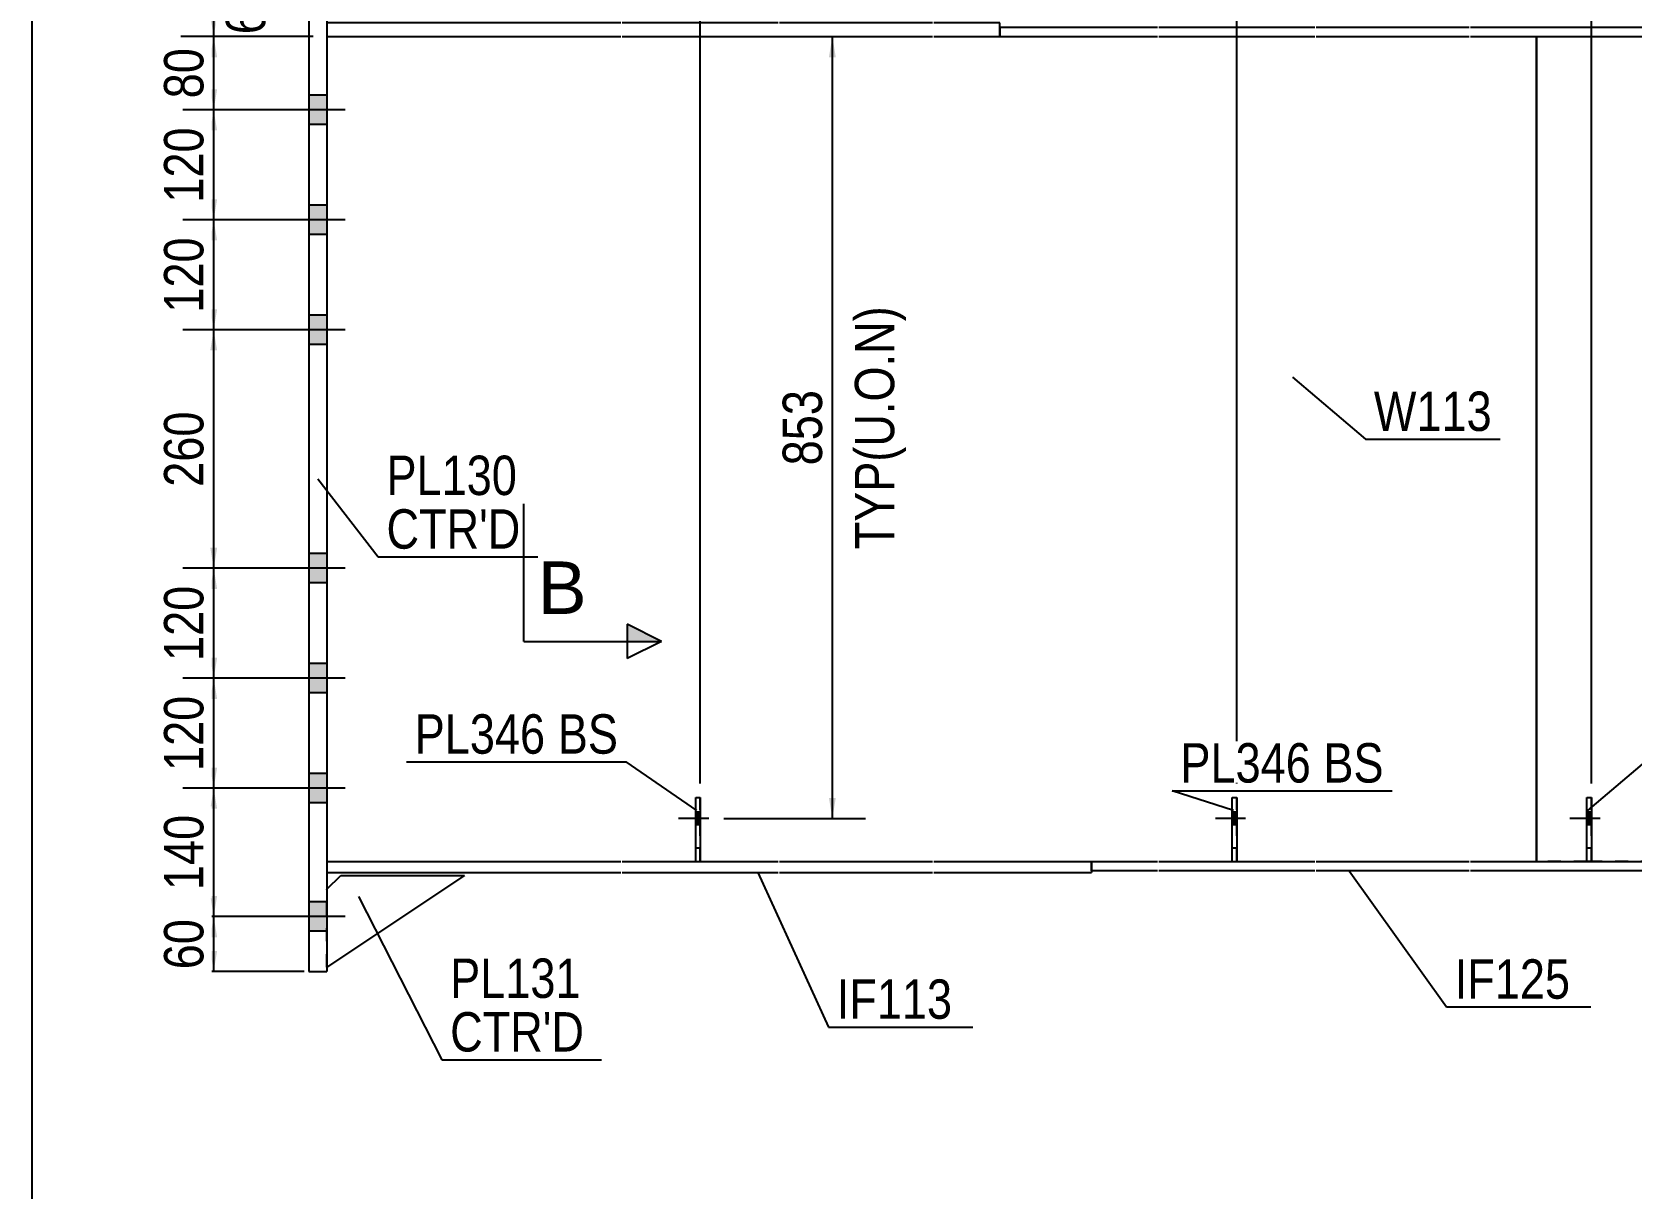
# Model space of a CAD drawing. Header units: millimetres. Extents: x -24 to 379, y -189 to 88.
# Drawn here: x -21.5 to 94.9, y -53.7 to 30.3 of the extents above; entities that cross this region are included whole.
import ezdxf

# ---------------------------------------------------------------- set-up
doc = ezdxf.new("R2010")
doc.units = ezdxf.units.MM
doc.linetypes.add('DXK_LINE_DOT1', pattern=[1.8814, 0.9407, -0.9407])
doc.linetypes.add('DXK_LINE_DOT2', pattern=[3.9198, 1.9599, -1.9599])
doc.styles.add('Arial', font='ARIAL.TTF', dxfattribs={"height": 0.2})
doc.styles.add('Arial Narrow', font='ARIALN.TTF', dxfattribs={"height": 0.2})

# ---------------------------------------------------------------- blocks, each defined once
blk = doc.blocks.new('Unknown-627207669-1211')
at = {"color": 5, "linetype": 'Continuous'}
blk.add_line((-21.46, 87.63), (-21.46, -189.37), dxfattribs=at)
blk = doc.blocks.new('Part-627207669-2040 - 1598')
at = {"color": 2, "linetype": 'Continuous'}
for p, q in [((0, -30), (21.38, -30)), ((21.48, -30), (32.82, -30)), ((32.92, -30), (44.05, -30)), ((44.15, -30), (55.62, -30)), ((55.62, -30), (55.62, -30.8)), ((0, -30.8), (21.38, -30.8)), ((21.48, -30.8), (32.82, -30.8)), ((32.92, -30.8), (44.05, -30.8)), ((44.15, -30.8), (55.62, -30.8))]:
    blk.add_line(p, q, dxfattribs=at)
at = {"color": 7, "linetype": 'DXK_LINE_DOT1'}
blk.add_line((0, -30), (0, -30.8), dxfattribs=at)
blk = doc.blocks.new('Part-627207669-1671 - 1598')
at = {"color": 2, "linetype": 'Continuous'}
for p, q in [((91.63, -30), (91.63, -25.33)), ((91.63, -25.33), (91.97, -25.33)), ((91.97, -25.33), (91.97, -30))]:
    blk.add_line(p, q, dxfattribs=at)
at = {"color": 7, "linetype": 'DXK_LINE_DOT1'}
for p, q in [((91.63, -29), (91.97, -29)), ((91.97, -30), (91.63, -30))]:
    blk.add_line(p, q, dxfattribs=at)
blk = doc.blocks.new('Part-627207669-1676 - 1598')
at = {"color": 7, "linetype": 'DXK_LINE_DOT1'}
for p, q in [((91.63, -30), (91.63, -25.33)), ((91.63, -25.33), (91.97, -25.33)), ((91.97, -30), (91.97, -25.33))]:
    blk.add_line(p, q, dxfattribs=at)
blk = doc.blocks.new('Part-627207669-1612 - 1598')
at = {"color": 7, "linetype": 'DXK_LINE_DOT1'}
for p, q in [((0, 30), (0, -30)), ((0, 30), (21.38, 30)), ((21.48, 30), (32.82, 30)), ((32.92, 30), (44.05, 30)), ((44.15, 30), (60.42, 30)), ((60.52, 30), (71.85, 30)), ((71.95, 30), (83.08, 30)), ((83.18, 30), (87.98, 30)), ((0, -30), (21.38, -30)), ((21.48, -30), (32.82, -30)), ((32.92, -30), (44.05, -30)), ((44.15, -30), (60.42, -30)), ((60.52, -30), (71.85, -30)), ((71.95, -30), (83.08, -30)), ((83.18, -30), (87.98, -30))]:
    blk.add_line(p, q, dxfattribs=at)
at = {"color": 2, "linetype": 'Continuous'}
blk.add_line((87.98, 30), (87.98, -30), dxfattribs=at)
blk = doc.blocks.new('Part-627207669-1681 - 1598')
at = {"color": 2, "linetype": 'Continuous'}
for p, q in [((65.85, -30), (65.85, -25.33)), ((65.85, -25.33), (66.18, -25.33)), ((66.18, -25.33), (66.18, -30))]:
    blk.add_line(p, q, dxfattribs=at)
at = {"color": 7, "linetype": 'DXK_LINE_DOT1'}
blk.add_line((65.85, -29), (66.18, -29), dxfattribs=at)
blk = doc.blocks.new('Part-627207669-1686 - 1598')
at = {"color": 7, "linetype": 'DXK_LINE_DOT1'}
for p, q in [((65.85, -30), (65.85, -25.33)), ((65.85, -25.33), (66.18, -25.33)), ((66.18, -30), (66.18, -25.33))]:
    blk.add_line(p, q, dxfattribs=at)
blk = doc.blocks.new('Part-627207669-1691 - 1598')
at = {"color": 2, "linetype": 'Continuous'}
for p, q in [((26.82, -30), (26.82, -25.33)), ((26.82, -25.33), (27.15, -25.33)), ((27.15, -25.33), (27.15, -30))]:
    blk.add_line(p, q, dxfattribs=at)
at = {"color": 7, "linetype": 'DXK_LINE_DOT1'}
blk.add_line((26.82, -29), (27.15, -29), dxfattribs=at)
blk = doc.blocks.new('Part-627207669-1696 - 1598')
at = {"color": 7, "linetype": 'DXK_LINE_DOT1'}
for p, q in [((26.82, -30), (26.82, -25.33)), ((26.82, -25.33), (27.15, -25.33)), ((27.15, -30), (27.15, -25.33))]:
    blk.add_line(p, q, dxfattribs=at)
blk = doc.blocks.new('Part-627207669-1853 - 1598')
at = {"color": 2, "linetype": 'Continuous'}
for p, q in [((10, -31), (0, -37.67)), ((0, -32), (1, -31)), ((1, -31), (10, -31))]:
    blk.add_line(p, q, dxfattribs=at)
at = {"color": 7, "linetype": 'DXK_LINE_DOT1'}
blk.add_line((0, -37.67), (0, -32), dxfattribs=at)
blk = doc.blocks.new('Part-627207669-2084 - 1598')
at = {"color": 2, "linetype": 'Continuous'}
blk.add_line((87.98, -30), (87.98, 30), dxfattribs=at)
at = {"color": 7, "linetype": 'DXK_LINE_DOT1'}
for p, q in [((87.98, 30), (113.45, 30)), ((113.55, 30), (124.68, 30)), ((124.78, 30), (136.12, 30)), ((136.22, 30), (147.35, 30)), ((147.45, 30), (166.25, 30)), ((166.25, 30), (166.25, -30)), ((91.63, -30), (87.98, -30)), ((113.45, -30), (91.97, -30)), ((124.68, -30), (113.55, -30)), ((130.12, -30), (124.78, -30)), ((136.12, -30), (130.45, -30)), ((147.35, -30), (136.22, -30)), ((161.9, -30), (147.45, -30)), ((166.25, -30), (162.23, -30))]:
    blk.add_line(p, q, dxfattribs=at)
blk = doc.blocks.new('Part-627207669-2035 - 1598')
at = {"color": 2, "linetype": 'Continuous'}
for p, q in [((55.62, -30.67), (55.62, -30)), ((55.62, -30), (60.42, -30)), ((60.52, -30), (71.85, -30)), ((71.95, -30), (83.08, -30)), ((83.18, -30), (108.65, -30)), ((108.65, -30), (108.65, -30.67)), ((60.42, -30.67), (55.62, -30.67)), ((71.85, -30.67), (60.52, -30.67)), ((83.08, -30.67), (71.95, -30.67)), ((108.65, -30.67), (83.18, -30.67))]:
    blk.add_line(p, q, dxfattribs=at)
blk = doc.blocks.new('Part-627207669-1882 - 1598')
at = {"color": 2, "linetype": 'Continuous'}
for p, q in [((-1.33, 38), (0, 38)), ((-1.33, 38), (-1.33, -38)), ((0, 38), (0, -38)), ((-1.33, -38), (0, -38))]:
    blk.add_line(p, q, dxfattribs=at)
blk = doc.blocks.new('Part-627207669-2150 - 1598')
at = {"color": 2, "linetype": 'Continuous'}
for p, q in [((48.95, 30.67), (48.95, 30)), ((60.42, 30.67), (48.95, 30.67)), ((71.85, 30.67), (60.52, 30.67)), ((83.08, 30.67), (71.95, 30.67)), ((101.98, 30.67), (83.18, 30.67)), ((101.98, 30), (101.98, 30.67)), ((48.95, 30), (60.42, 30)), ((60.52, 30), (71.85, 30)), ((71.95, 30), (83.08, 30)), ((83.18, 30), (101.98, 30))]:
    blk.add_line(p, q, dxfattribs=at)
blk = doc.blocks.new('Part-627207669-2155 - 1598')
at = {"color": 2, "linetype": 'Continuous'}
for p, q in [((21.38, 31), (0, 31)), ((32.82, 31), (21.48, 31)), ((44.05, 31), (32.92, 31)), ((48.95, 31), (44.15, 31)), ((48.95, 30), (48.95, 31)), ((0, 30), (21.38, 30)), ((21.48, 30), (32.82, 30)), ((32.92, 30), (44.05, 30)), ((44.15, 30), (48.95, 30))]:
    blk.add_line(p, q, dxfattribs=at)
at = {"color": 7, "linetype": 'DXK_LINE_DOT1'}
blk.add_line((0, 31), (0, 30), dxfattribs=at)
blk = doc.blocks.new('Bolt-627207669-2157 - 1598')
at = {"linetype": 'Continuous'}
for points in [[(-1.33, 35.07), (-1.33, 32.93), (0, 32.93), (0, 35.07)], [(-1.33, 35.07), (-1.33, 32.93), (0, 32.93), (0, 35.07)], [(-1.33, 25.73), (-1.33, 23.6), (0, 23.6), (0, 25.73)], [(-1.33, 25.73), (-1.33, 23.6), (0, 23.6), (0, 25.73)], [(-1.33, 17.73), (-1.33, 15.6), (0, 15.6), (0, 17.73)], [(-1.33, 17.73), (-1.33, 15.6), (0, 15.6), (0, 17.73)], [(-1.33, 9.73), (-1.33, 7.6), (0, 7.6), (0, 9.73)], [(-1.33, 9.73), (-1.33, 7.6), (0, 7.6), (0, 9.73)], [(-1.33, -7.6), (-1.33, -9.73), (0, -9.73), (0, -7.6)], [(-1.33, -7.6), (-1.33, -9.73), (0, -9.73), (0, -7.6)], [(-1.33, -15.6), (-1.33, -17.73), (0, -17.73), (0, -15.6)], [(-1.33, -15.6), (-1.33, -17.73), (0, -17.73), (0, -15.6)], [(-1.33, -23.6), (-1.33, -25.73), (0, -25.73), (0, -23.6)], [(-1.33, -23.6), (-1.33, -25.73), (0, -25.73), (0, -23.6)], [(-1.33, -32.93), (-1.33, -35.07), (0, -35.07), (0, -32.93)], [(-1.33, -32.93), (-1.33, -35.07), (0, -35.07), (0, -32.93)]]:
    blk.add_hatch(color=3, dxfattribs=at).paths.add_polyline_path(points)
at = {"color": 3, "linetype": 'Continuous'}
for p, q in [((0, 35.07), (-1.33, 35.07)), ((0, 35.07), (-1.33, 35.07)), ((1.32, 34), (-6.67, 34)), ((1.32, 34), (-6.67, 34)), ((0, 32.93), (-1.33, 32.93)), ((0, 32.93), (-1.33, 32.93)), ((0, 25.73), (-1.33, 25.73)), ((0, 25.73), (-1.33, 25.73)), ((1.32, 24.67), (-6.67, 24.67)), ((1.32, 24.67), (-6.67, 24.67)), ((0, 23.6), (-1.33, 23.6)), ((0, 23.6), (-1.33, 23.6)), ((0, 17.73), (-1.33, 17.73)), ((0, 17.73), (-1.33, 17.73)), ((1.32, 16.67), (-6.67, 16.67)), ((1.32, 16.67), (-6.67, 16.67)), ((0, 15.6), (-1.33, 15.6)), ((0, 15.6), (-1.33, 15.6)), ((0, 9.73), (-1.33, 9.73)), ((0, 9.73), (-1.33, 9.73)), ((1.32, 8.67), (-6.67, 8.67)), ((1.32, 8.67), (-6.67, 8.67)), ((0, 7.6), (-1.33, 7.6)), ((0, 7.6), (-1.33, 7.6)), ((0, -7.6), (-1.33, -7.6)), ((0, -7.6), (-1.33, -7.6)), ((1.32, -8.67), (-6.67, -8.67)), ((1.32, -8.67), (-6.67, -8.67)), ((0, -9.73), (-1.33, -9.73)), ((0, -9.73), (-1.33, -9.73)), ((0, -15.6), (-1.33, -15.6)), ((0, -15.6), (-1.33, -15.6)), ((1.32, -16.67), (-6.67, -16.67)), ((1.32, -16.67), (-6.67, -16.67)), ((0, -17.73), (-1.33, -17.73)), ((0, -17.73), (-1.33, -17.73)), ((0, -23.6), (-1.33, -23.6)), ((0, -23.6), (-1.33, -23.6)), ((1.32, -24.67), (-6.67, -24.67)), ((1.32, -24.67), (-6.67, -24.67)), ((0, -25.73), (-1.33, -25.73)), ((0, -25.73), (-1.33, -25.73)), ((0, -32.93), (-1.33, -32.93)), ((0, -32.93), (-1.33, -32.93)), ((1.32, -34), (-6.67, -34)), ((1.32, -34), (-6.67, -34)), ((0, -35.07), (-1.33, -35.07)), ((0, -35.07), (-1.33, -35.07))]:
    blk.add_line(p, q, dxfattribs=at)
blk = doc.blocks.new('Bolt-627207669-2240 - 1598')
at = {"linetype": 'Continuous'}
blk.add_hatch(color=3, dxfattribs=at).paths.add_polyline_path([(91.97, -27.33), (91.97, -26.4), (91.63, -26.4), (91.63, -27.33)])
at = {"color": 3, "linetype": 'Continuous'}
for p, q in [((91.97, -26.4), (91.63, -26.4)), ((92.6, -26.87), (90.4, -26.87)), ((91.97, -27.33), (91.63, -27.33))]:
    blk.add_line(p, q, dxfattribs=at)
blk = doc.blocks.new('Bolt-627207669-2241 - 1598')
at = {"color": 3, "linetype": 'DXK_LINE_DOT2'}
for p, q in [((91.97, -26.4), (91.63, -26.4)), ((92.6, -26.87), (90.4, -26.87)), ((91.97, -27.33), (91.63, -27.33))]:
    blk.add_line(p, q, dxfattribs=at)
blk = doc.blocks.new('Bolt-627207669-2242 - 1598')
at = {"linetype": 'Continuous'}
blk.add_hatch(color=3, dxfattribs=at).paths.add_polyline_path([(66.18, -27.33), (66.18, -26.4), (65.85, -26.4), (65.85, -27.33)])
at = {"color": 3, "linetype": 'Continuous'}
for p, q in [((66.18, -26.4), (65.85, -26.4)), ((66.82, -26.87), (64.62, -26.87)), ((66.18, -27.33), (65.85, -27.33))]:
    blk.add_line(p, q, dxfattribs=at)
blk = doc.blocks.new('Bolt-627207669-2243 - 1598')
at = {"color": 3, "linetype": 'DXK_LINE_DOT2'}
for p, q in [((66.18, -26.4), (65.85, -26.4)), ((66.82, -26.87), (64.62, -26.87)), ((66.18, -27.33), (65.85, -27.33))]:
    blk.add_line(p, q, dxfattribs=at)
blk = doc.blocks.new('Bolt-627207669-2244 - 1598')
at = {"linetype": 'Continuous'}
blk.add_hatch(color=3, dxfattribs=at).paths.add_polyline_path([(27.15, -27.33), (27.15, -26.4), (26.82, -26.4), (26.82, -27.33)])
at = {"color": 3, "linetype": 'Continuous'}
for p, q in [((27.15, -26.4), (26.82, -26.4)), ((27.78, -26.87), (25.58, -26.87)), ((27.15, -27.33), (26.82, -27.33))]:
    blk.add_line(p, q, dxfattribs=at)
blk = doc.blocks.new('Bolt-627207669-2245 - 1598')
at = {"color": 3, "linetype": 'DXK_LINE_DOT2'}
for p, q in [((27.15, -26.4), (26.82, -26.4)), ((27.78, -26.87), (25.58, -26.87)), ((27.15, -27.33), (26.82, -27.33))]:
    blk.add_line(p, q, dxfattribs=at)
blk = doc.blocks.new('StraightDimension-627207669-2286 - 1598')
at = {"linetype": 'Continuous'}
blk.add_hatch(color=7, dxfattribs=at).paths.add_polyline_path([(90.47, 57.18), (91.97, 56.93), (90.47, 56.68)])
at = {"color": 7, "linetype": 'Continuous'}
for p, q in [((91.97, -24.33), (91.97, 61.43)), ((81.91, 56.93), (91.97, 56.93))]:
    blk.add_line(p, q, dxfattribs=at)
at = {"color": 0}
blk.add_wipeout([(91.19, 57.83), (91.19, 62.03), (82.68, 62.03), (82.68, 57.83)], dxfattribs=at)
at = {"color": 3, "style": 'Arial Narrow'}
blk.add_text('6050', height=2.863, dxfattribs=at).set_placement((83.28, 58.43))
blk = doc.blocks.new('StraightDimension-627207669-2288 - 1598')
at = {"linetype": 'Continuous'}
blk.add_hatch(color=7, dxfattribs=at).paths.add_polyline_path([(64.68, 57.18), (66.18, 56.93), (64.68, 56.68)])
at = {"color": 7, "linetype": 'Continuous'}
for p, q in [((66.18, -24.33), (66.18, 61.43)), ((56.12, 56.93), (66.18, 56.93))]:
    blk.add_line(p, q, dxfattribs=at)
at = {"color": 0}
blk.add_wipeout([(65.41, 57.83), (65.41, 62.03), (56.9, 62.03), (56.9, 57.83)], dxfattribs=at)
at = {"color": 3, "style": 'Arial Narrow'}
blk.add_text('4004', height=2.863, dxfattribs=at).set_placement((57.5, 58.43))
blk = doc.blocks.new('StraightDimension-627207669-2290 - 1598')
at = {"linetype": 'Continuous'}
blk.add_hatch(color=7, dxfattribs=at).paths.add_polyline_path([(25.65, 57.18), (27.15, 56.93), (25.65, 56.68)])
at = {"color": 7, "linetype": 'Continuous'}
for p, q in [((27.15, -24.33), (27.15, 61.43)), ((17.09, 56.93), (27.15, 56.93))]:
    blk.add_line(p, q, dxfattribs=at)
at = {"color": 0}
blk.add_wipeout([(26.38, 57.83), (26.38, 62.03), (17.86, 62.03), (17.86, 57.83)], dxfattribs=at)
at = {"color": 3, "style": 'Arial Narrow'}
blk.add_text('1352', height=2.863, dxfattribs=at).set_placement((18.46, 58.43))
blk = doc.blocks.new('StraightDimension-627207669-2490 - 1598')
at = {"linetype": 'Continuous'}
for points in [[(-8.49, 32.5), (-8.24, 34), (-7.99, 32.5)], [(-7.99, 31.5), (-8.24, 30), (-8.49, 31.5)]]:
    blk.add_hatch(color=7, dxfattribs=at).paths.add_polyline_path(points)
at = {"color": 7, "linetype": 'Continuous'}
for p, q in [((-1, 34), (-10.64, 34)), ((-8.24, 30), (-8.24, 34)), ((-1, 30), (-10.64, 30))]:
    blk.add_line(p, q, dxfattribs=at)
at = {"color": 0}
blk.add_wipeout([(-3.89, 34.43), (-8.09, 34.43), (-8.09, 29.57), (-3.89, 29.57)], dxfattribs=at)
at = {"color": 3, "style": 'Arial Narrow'}
blk.add_text('60', height=2.863, rotation=90.0002, dxfattribs=at).set_placement((-4.49, 30.17))
blk = doc.blocks.new('StraightDimension-627207669-2508 - 1598')
at = {"linetype": 'Continuous'}
for points in [[(-8.49, 28.5), (-8.24, 30), (-7.99, 28.5)], [(-7.99, 26.17), (-8.24, 24.67), (-8.49, 26.17)]]:
    blk.add_hatch(color=7, dxfattribs=at).paths.add_polyline_path(points)
at = {"color": 7, "linetype": 'Continuous'}
for p, q in [((-1, 30), (-10.49, 30)), ((-8.24, 24.67), (-8.24, 30)), ((-1, 24.67), (-10.49, 24.67))]:
    blk.add_line(p, q, dxfattribs=at)
at = {"color": 0}
blk.add_wipeout([(-8.39, 29.76), (-12.59, 29.76), (-12.59, 24.91), (-8.39, 24.91)], dxfattribs=at)
at = {"color": 3, "style": 'Arial Narrow'}
blk.add_text('80', height=2.863, rotation=90.0002, dxfattribs=at).set_placement((-8.99, 25.51))
blk = doc.blocks.new('StraightDimension-627207669-2516 - 1598')
at = {"linetype": 'Continuous'}
for points in [[(-8.49, -26.16), (-8.24, -24.66), (-7.99, -26.16)], [(-7.99, -32.5), (-8.24, -34), (-8.49, -32.5)]]:
    blk.add_hatch(color=7, dxfattribs=at).paths.add_polyline_path(points)
at = {"color": 7, "linetype": 'Continuous'}
for p, q in [((-1, -24.66), (-10.49, -24.66)), ((-8.24, -34), (-8.24, -24.66)), ((-1, -34), (-10.49, -34))]:
    blk.add_line(p, q, dxfattribs=at)
at = {"color": 0}
blk.add_wipeout([(-8.39, -25.99), (-12.59, -25.99), (-12.59, -32.67), (-8.39, -32.67)], dxfattribs=at)
at = {"color": 3, "style": 'Arial Narrow'}
blk.add_text('140', height=2.863, rotation=90.0002, dxfattribs=at).set_placement((-8.99, -32.07))
blk = doc.blocks.new('StraightDimension-627207669-2532 - 1598')
at = {"linetype": 'Continuous'}
for points in [[(-8.49, -35.5), (-8.24, -34), (-7.99, -35.5)], [(-7.99, -36.5), (-8.24, -38), (-8.49, -36.5)]]:
    blk.add_hatch(color=7, dxfattribs=at).paths.add_polyline_path(points)
at = {"color": 7, "linetype": 'Continuous'}
for p, q in [((-1, -34), (-10.49, -34)), ((-8.24, -38), (-8.24, -34)), ((-1.67, -38), (-10.49, -38))]:
    blk.add_line(p, q, dxfattribs=at)
at = {"color": 0}
blk.add_wipeout([(-8.39, -33.57), (-12.59, -33.57), (-12.59, -38.43), (-8.39, -38.43)], dxfattribs=at)
at = {"color": 3, "style": 'Arial Narrow'}
blk.add_text('60', height=2.863, rotation=90.0002, dxfattribs=at).set_placement((-8.99, -37.83))
blk = doc.blocks.new('StraightDimension-627207669-2547 - 1598')
at = {"linetype": 'Continuous'}
for points in [[(-8.49, 23.17), (-8.24, 24.67), (-7.99, 23.17)], [(-7.99, 18.17), (-8.24, 16.67), (-8.49, 18.17)]]:
    blk.add_hatch(color=7, dxfattribs=at).paths.add_polyline_path(points)
at = {"color": 7, "linetype": 'Continuous'}
for p, q in [((-1, 24.67), (-10.49, 24.67)), ((-8.24, 16.67), (-8.24, 24.67)), ((-1, 16.67), (-10.49, 16.67))]:
    blk.add_line(p, q, dxfattribs=at)
at = {"color": 0}
blk.add_wipeout([(-8.39, 24.01), (-12.59, 24.01), (-12.59, 17.32), (-8.39, 17.32)], dxfattribs=at)
at = {"color": 3, "style": 'Arial Narrow'}
blk.add_text('120', height=2.863, rotation=90.0002, dxfattribs=at).set_placement((-8.99, 17.92))
blk = doc.blocks.new('StraightDimension-627207669-2555 - 1598')
at = {"linetype": 'Continuous'}
for points in [[(-8.49, 15.17), (-8.24, 16.67), (-7.99, 15.17)], [(-7.99, 10.17), (-8.24, 8.67), (-8.49, 10.17)]]:
    blk.add_hatch(color=7, dxfattribs=at).paths.add_polyline_path(points)
at = {"color": 7, "linetype": 'Continuous'}
for p, q in [((-1, 16.67), (-10.49, 16.67)), ((-8.24, 8.67), (-8.24, 16.67)), ((-1, 8.67), (-10.49, 8.67))]:
    blk.add_line(p, q, dxfattribs=at)
at = {"color": 0}
blk.add_wipeout([(-8.39, 16.01), (-12.59, 16.01), (-12.59, 9.32), (-8.39, 9.32)], dxfattribs=at)
at = {"color": 3, "style": 'Arial Narrow'}
blk.add_text('120', height=2.863, rotation=90.0002, dxfattribs=at).set_placement((-8.99, 9.92))
blk = doc.blocks.new('StraightDimension-627207669-2562 - 1598')
at = {"linetype": 'Continuous'}
for points in [[(-8.49, 7.17), (-8.24, 8.67), (-7.99, 7.17)], [(-7.99, -7.17), (-8.24, -8.67), (-8.49, -7.17)]]:
    blk.add_hatch(color=7, dxfattribs=at).paths.add_polyline_path(points)
at = {"color": 7, "linetype": 'Continuous'}
for p, q in [((-1, 8.67), (-10.49, 8.67)), ((-8.24, -8.67), (-8.24, 8.67)), ((-1, -8.67), (-10.49, -8.67))]:
    blk.add_line(p, q, dxfattribs=at)
at = {"color": 0}
blk.add_wipeout([(-8.39, 3.34), (-12.59, 3.34), (-12.59, -3.34), (-8.39, -3.34)], dxfattribs=at)
at = {"color": 3, "style": 'Arial Narrow'}
blk.add_text('260', height=2.863, rotation=90.0002, dxfattribs=at).set_placement((-8.99, -2.74))
blk = doc.blocks.new('StraightDimension-627207669-2569 - 1598')
at = {"linetype": 'Continuous'}
for points in [[(-8.49, -10.17), (-8.24, -8.67), (-7.99, -10.17)], [(-7.99, -15.17), (-8.24, -16.67), (-8.49, -15.17)]]:
    blk.add_hatch(color=7, dxfattribs=at).paths.add_polyline_path(points)
at = {"color": 7, "linetype": 'Continuous'}
for p, q in [((-1, -8.67), (-10.49, -8.67)), ((-8.24, -16.67), (-8.24, -8.67)), ((-1, -16.67), (-10.49, -16.67))]:
    blk.add_line(p, q, dxfattribs=at)
at = {"color": 0}
blk.add_wipeout([(-8.39, -9.32), (-12.59, -9.32), (-12.59, -16.01), (-8.39, -16.01)], dxfattribs=at)
at = {"color": 3, "style": 'Arial Narrow'}
blk.add_text('120', height=2.863, rotation=90.0002, dxfattribs=at).set_placement((-8.99, -15.41))
blk = doc.blocks.new('StraightDimension-627207669-2576 - 1598')
at = {"linetype": 'Continuous'}
for points in [[(-8.49, -18.17), (-8.24, -16.67), (-7.99, -18.17)], [(-7.99, -23.16), (-8.24, -24.66), (-8.49, -23.16)]]:
    blk.add_hatch(color=7, dxfattribs=at).paths.add_polyline_path(points)
at = {"color": 7, "linetype": 'Continuous'}
for p, q in [((-1, -16.67), (-10.49, -16.67)), ((-8.24, -24.66), (-8.24, -16.67)), ((-1, -24.66), (-10.49, -24.66))]:
    blk.add_line(p, q, dxfattribs=at)
at = {"color": 0}
blk.add_wipeout([(-8.39, -17.32), (-12.59, -17.32), (-12.59, -24.01), (-8.39, -24.01)], dxfattribs=at)
at = {"color": 3, "style": 'Arial Narrow'}
blk.add_text('120', height=2.863, rotation=90.0002, dxfattribs=at).set_placement((-8.99, -23.41))
blk = doc.blocks.new('StraightDimension-627207669-2626 - 1598')
at = {"linetype": 'Continuous'}
for points in [[(36.51, 28.5), (36.76, 30), (37.01, 28.5)], [(37.01, -25.37), (36.76, -26.87), (36.51, -25.37)]]:
    blk.add_hatch(color=7, dxfattribs=at).paths.add_polyline_path(points)
at = {"color": 7, "linetype": 'Continuous'}
for p, q in [((28.88, 30), (39.16, 30)), ((36.76, -26.87), (36.76, 30)), ((28.87, -26.87), (39.16, -26.87))]:
    blk.add_line(p, q, dxfattribs=at)
at = {"color": 0, "linetype": 'Continuous'}
blk.add_wipeout([(41.86, 11.02), (37.66, 11.02), (37.66, -7.89), (41.86, -7.89)], dxfattribs=at)
at = {"color": 3, "linetype": 'Continuous', "style": 'Arial Narrow'}
blk.add_text('TYP(U.O.N)', height=2.863, rotation=90.0002, dxfattribs=at).set_placement((41.26, -7.29))
at = {"color": 0}
blk.add_wipeout([(36.61, 4.91), (32.41, 4.91), (32.41, -1.78), (36.61, -1.78)], dxfattribs=at)
at = {"color": 3, "style": 'Arial Narrow'}
blk.add_text('853', height=2.863, rotation=90.0002, dxfattribs=at).set_placement((36.01, -1.18))
blk = doc.blocks.new('Mark-627207669-1608 - 1598')
at = {"color": 7, "linetype": 'Continuous'}
for p, q in [((70.22, 5.24), (75.55, 0.72)), ((75.55, 0.72), (85.34, 0.72))]:
    blk.add_line(p, q, dxfattribs=at)
at = {"color": 0}
blk.add_wipeout([(84.74, 1.32), (84.74, 4.32), (76.15, 4.32), (76.15, 1.32)], dxfattribs=at)
blk.add_wipeout([(84.74, 1.32), (84.74, 4.32), (76.15, 4.32), (76.15, 1.32)], dxfattribs=at)
at = {"color": 3, "style": 'Arial Narrow'}
blk.add_text('W113', height=2.863, dxfattribs=at).set_placement((76.15, 1.32))
blk = doc.blocks.new('Mark-627207669-2031 - 1598')
at = {"color": 7, "linetype": 'Continuous'}
for p, q in [((74.35, -30.67), (81.43, -40.57)), ((81.43, -40.57), (91.93, -40.57))]:
    blk.add_line(p, q, dxfattribs=at)
at = {"color": 0}
blk.add_wipeout([(90.43, -39.97), (90.43, -36.97), (82.03, -36.97), (82.03, -39.97)], dxfattribs=at)
blk.add_wipeout([(90.43, -39.97), (90.43, -36.97), (82.03, -36.97), (82.03, -39.97)], dxfattribs=at)
at = {"color": 3, "style": 'Arial Narrow'}
blk.add_text('IF125', height=2.863, dxfattribs=at).set_placement((82.03, -39.97))
blk = doc.blocks.new('Mark-627207669-2036 - 1598')
at = {"color": 7, "linetype": 'Continuous'}
for p, q in [((31.35, -30.8), (36.48, -42.03)), ((36.48, -42.03), (46.99, -42.03))]:
    blk.add_line(p, q, dxfattribs=at)
at = {"color": 0}
blk.add_wipeout([(45.49, -41.43), (45.49, -38.43), (37.08, -38.43), (37.08, -41.43)], dxfattribs=at)
blk.add_wipeout([(45.49, -41.43), (45.49, -38.43), (37.08, -38.43), (37.08, -41.43)], dxfattribs=at)
at = {"color": 3, "style": 'Arial Narrow'}
blk.add_text('IF113', height=2.863, dxfattribs=at).set_placement((37.08, -41.43))
blk = doc.blocks.new('Mark-627207669-1849 - 1598')
at = {"color": 7, "linetype": 'Continuous'}
for p, q in [((2.3, -32.54), (8.36, -44.41)), ((8.36, -44.41), (19.96, -44.41))]:
    blk.add_line(p, q, dxfattribs=at)
at = {"color": 0}
for points in [[(18.46, -39.91), (18.46, -36.91), (8.96, -36.91), (8.96, -39.91)], [(18.71, -43.81), (18.71, -40.81), (8.96, -40.81), (8.96, -43.81)]]:
    blk.add_wipeout(points, dxfattribs=at)
for points in [[(18.46, -39.91), (18.46, -36.91), (8.96, -36.91), (8.96, -39.91)], [(18.71, -43.81), (18.71, -40.81), (8.96, -40.81), (8.96, -43.81)]]:
    blk.add_wipeout(points, dxfattribs=at)
at = {"color": 3, "style": 'Arial Narrow'}
blk.add_text('PL131', height=2.863, dxfattribs=at).set_placement((8.96, -39.91))
at = {"color": 1, "style": 'Arial Narrow'}
blk.add_text("CTR'D", height=2.863, dxfattribs=at).set_placement((8.96, -43.81))
blk = doc.blocks.new('Mark-627207669-1878 - 1598')
at = {"color": 7, "linetype": 'Continuous'}
for p, q in [((-0.66, -2.17), (3.73, -7.84)), ((3.73, -7.84), (15.34, -7.84))]:
    blk.add_line(p, q, dxfattribs=at)
at = {"color": 0}
for points in [[(13.84, -3.34), (13.84, -0.34), (4.33, -0.34), (4.33, -3.34)], [(14.09, -7.24), (14.09, -4.24), (4.33, -4.24), (4.33, -7.24)]]:
    blk.add_wipeout(points, dxfattribs=at)
for points in [[(13.84, -3.34), (13.84, -0.34), (4.33, -0.34), (4.33, -3.34)], [(14.09, -7.24), (14.09, -4.24), (4.33, -4.24), (4.33, -7.24)]]:
    blk.add_wipeout(points, dxfattribs=at)
at = {"color": 3, "style": 'Arial Narrow'}
blk.add_text('PL130', height=2.863, dxfattribs=at).set_placement((4.33, -3.34))
at = {"color": 1, "style": 'Arial Narrow'}
blk.add_text("CTR'D", height=2.863, dxfattribs=at).set_placement((4.33, -7.24))
blk = doc.blocks.new('MarkSet-627207669-2829 - 1598')
at = {"color": 7, "linetype": 'Continuous'}
for p, q in [((91.72, -26.29), (96.31, -22.37)), ((96.31, -22.37), (112.29, -22.37))]:
    blk.add_line(p, q, dxfattribs=at)
at = {"color": 0}
for points in [[(106.41, -21.77), (106.41, -18.77), (96.91, -18.77), (96.91, -21.77)], [(111.69, -21.77), (111.69, -18.77), (107.31, -18.77), (107.31, -21.77)]]:
    blk.add_wipeout(points, dxfattribs=at)
for points in [[(106.41, -21.77), (106.41, -18.77), (96.91, -18.77), (96.91, -21.77)], [(111.69, -21.77), (111.69, -18.77), (107.31, -18.77), (107.31, -21.77)]]:
    blk.add_wipeout(points, dxfattribs=at)
at = {"color": 3, "style": 'Arial Narrow'}
for s, p in [('PL346', (96.91, -21.77)), ('BS', (107.31, -21.77))]:
    blk.add_text(s, height=2.863, dxfattribs=at).set_placement(p)
blk = doc.blocks.new('SectionMark-627207669-2792 - 1598')
at = {"linetype": 'Continuous'}
for points in [[(21.83, 74.15), (21.83, 75.4), (24.33, 75.4)], [(21.83, -13.99), (21.83, -12.74), (24.33, -13.99)]]:
    blk.add_hatch(color=30, dxfattribs=at).paths.add_polyline_path(points)
at = {"color": 30, "linetype": 'Continuous'}
for p, q in [((21.83, 74.15), (21.83, 76.65)), ((21.83, 76.65), (24.33, 75.4)), ((14.33, 75.4), (14.33, 65.4)), ((14.33, 75.4), (24.33, 75.4)), ((24.33, 75.4), (21.83, 74.15)), ((14.33, -13.99), (14.33, -3.99)), ((24.33, -13.99), (21.83, -12.74)), ((21.83, -12.74), (21.83, -15.24)), ((14.33, -13.99), (24.33, -13.99)), ((24.33, -13.99), (21.83, -15.24))]:
    blk.add_line(p, q, dxfattribs=at)
at = {"color": 0, "linetype": 'Continuous'}
for points in [[(18.89, 69.4), (18.89, 73.4), (15.33, 73.4), (15.33, 69.4)], [(18.89, -11.99), (18.89, -7.99), (15.33, -7.99), (15.33, -11.99)]]:
    blk.add_wipeout(points, dxfattribs=at)
at = {"color": 96, "linetype": 'Continuous', "style": 'Arial'}
for p in [(15.33, 69.4), (15.33, -11.99)]:
    blk.add_text('B', height=3.82, dxfattribs=at).set_placement(p)
blk = doc.blocks.new('MarkSet-627207669-2811 - 1598')
at = {"color": 7, "linetype": 'Continuous'}
for p in [(5.78, -22.75), (26.9, -26.29)]:
    blk.add_line(p, (21.77, -22.75), dxfattribs=at)
at = {"color": 0}
for points in [[(15.89, -22.15), (15.89, -19.15), (6.38, -19.15), (6.38, -22.15)], [(21.17, -22.15), (21.17, -19.15), (16.79, -19.15), (16.79, -22.15)]]:
    blk.add_wipeout(points, dxfattribs=at)
for points in [[(15.89, -22.15), (15.89, -19.15), (6.38, -19.15), (6.38, -22.15)], [(21.17, -22.15), (21.17, -19.15), (16.79, -19.15), (16.79, -22.15)]]:
    blk.add_wipeout(points, dxfattribs=at)
at = {"color": 3, "style": 'Arial Narrow'}
for s, p in [('PL346', (6.38, -22.15)), ('BS', (16.79, -22.15))]:
    blk.add_text(s, height=2.863, dxfattribs=at).set_placement(p)
blk = doc.blocks.new('MarkSet-627207669-2823 - 1598')
at = {"color": 7, "linetype": 'Continuous'}
for p, q in [((65.94, -26.29), (61.48, -24.85)), ((61.48, -24.85), (77.47, -24.85))]:
    blk.add_line(p, q, dxfattribs=at)
at = {"color": 0}
for points in [[(71.58, -24.25), (71.58, -21.25), (62.08, -21.25), (62.08, -24.25)], [(76.87, -24.25), (76.87, -21.25), (72.48, -21.25), (72.48, -24.25)]]:
    blk.add_wipeout(points, dxfattribs=at)
for points in [[(71.58, -24.25), (71.58, -21.25), (62.08, -21.25), (62.08, -24.25)], [(76.87, -24.25), (76.87, -21.25), (72.48, -21.25), (72.48, -24.25)]]:
    blk.add_wipeout(points, dxfattribs=at)
at = {"color": 3, "style": 'Arial Narrow'}
for s, p in [('PL346', (62.08, -24.25)), ('BS', (72.48, -24.25))]:
    blk.add_text(s, height=2.863, dxfattribs=at).set_placement(p)

msp = doc.modelspace()

# ---------------------------------------------------------------- block references
for name in ['Unknown-627207669-1211', 'Part-627207669-1882 - 1598', 'Bolt-627207669-2157 - 1598', 'Part-627207669-2155 - 1598', 'Part-627207669-2150 - 1598', 'Part-627207669-1612 - 1598', 'Part-627207669-2084 - 1598', 'Part-627207669-1691 - 1598', 'Part-627207669-1696 - 1598', 'Part-627207669-1681 - 1598', 'Part-627207669-1686 - 1598', 'Part-627207669-1671 - 1598', 'Part-627207669-1676 - 1598', 'Bolt-627207669-2244 - 1598', 'Bolt-627207669-2245 - 1598', 'Bolt-627207669-2242 - 1598', 'Bolt-627207669-2243 - 1598', 'Bolt-627207669-2240 - 1598', 'Bolt-627207669-2241 - 1598', 'Part-627207669-2040 - 1598', 'Part-627207669-2035 - 1598', 'Part-627207669-1853 - 1598']:
    msp.add_blockref(name, (0, 0))

# ---------------------------------------------------------------- next in the draw order: block references
for name in ['StraightDimension-627207669-2290 - 1598', 'StraightDimension-627207669-2288 - 1598', 'StraightDimension-627207669-2286 - 1598', 'StraightDimension-627207669-2490 - 1598', 'StraightDimension-627207669-2626 - 1598', 'StraightDimension-627207669-2516 - 1598', 'Mark-627207669-2036 - 1598', 'Mark-627207669-2031 - 1598', 'Mark-627207669-1849 - 1598']:
    msp.add_blockref(name, (0, 0))

# ---------------------------------------------------------------- next in the draw order: block references
for name in ['StraightDimension-627207669-2508 - 1598', 'Mark-627207669-1608 - 1598', 'MarkSet-627207669-2811 - 1598', 'MarkSet-627207669-2829 - 1598', 'MarkSet-627207669-2823 - 1598', 'StraightDimension-627207669-2532 - 1598']:
    msp.add_blockref(name, (0, 0))

# ---------------------------------------------------------------- next in the draw order: block references
msp.add_blockref('StraightDimension-627207669-2547 - 1598', (0, 0))

# ---------------------------------------------------------------- next in the draw order: block references
msp.add_blockref('StraightDimension-627207669-2555 - 1598', (0, 0))

# ---------------------------------------------------------------- next in the draw order: block references
msp.add_blockref('StraightDimension-627207669-2562 - 1598', (0, 0))

# ---------------------------------------------------------------- next in the draw order: block references
for name in ['Mark-627207669-1878 - 1598', 'StraightDimension-627207669-2569 - 1598']:
    msp.add_blockref(name, (0, 0))

# ---------------------------------------------------------------- next in the draw order: block references
for name in ['SectionMark-627207669-2792 - 1598', 'StraightDimension-627207669-2576 - 1598']:
    msp.add_blockref(name, (0, 0))

doc.saveas('drawing.dxf')
